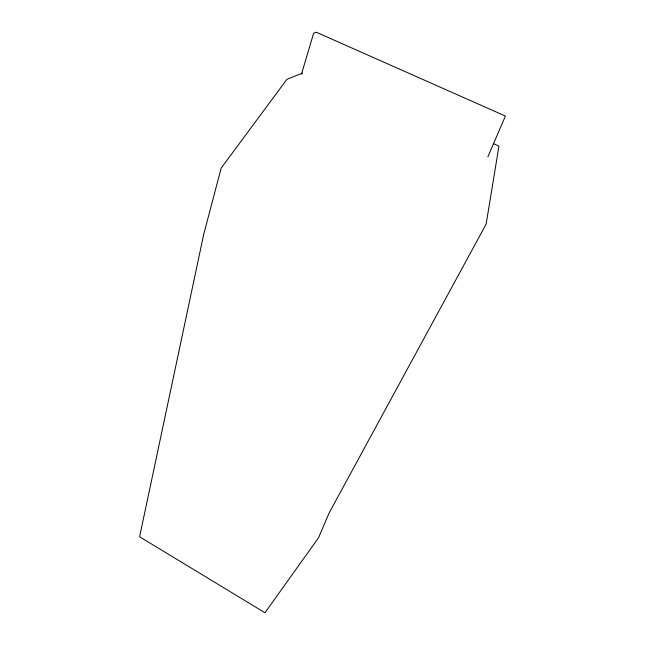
<?xml version="1.0" encoding="UTF-8"?>
<svg xmlns="http://www.w3.org/2000/svg" width="645" height="645" viewBox="0 0 645 645"><rect width="100%" height="100%" fill="white"/><g stroke="black" fill="none" stroke-linecap="round" stroke-linejoin="round"><path stroke-width="0.97" d="M301.473 74.167L313.672 33.113L316.348 32.25L505.398 116.068L487.87 156.832M302.618 73.095L286.928 79.311L221.171 168.135L203.715 234.328L139.602 536.761L264.966 612.75L318.582 537.696L329.103 512.993L486.145 224.129L498.948 146.109L493.449 143.625"/></g></svg>
